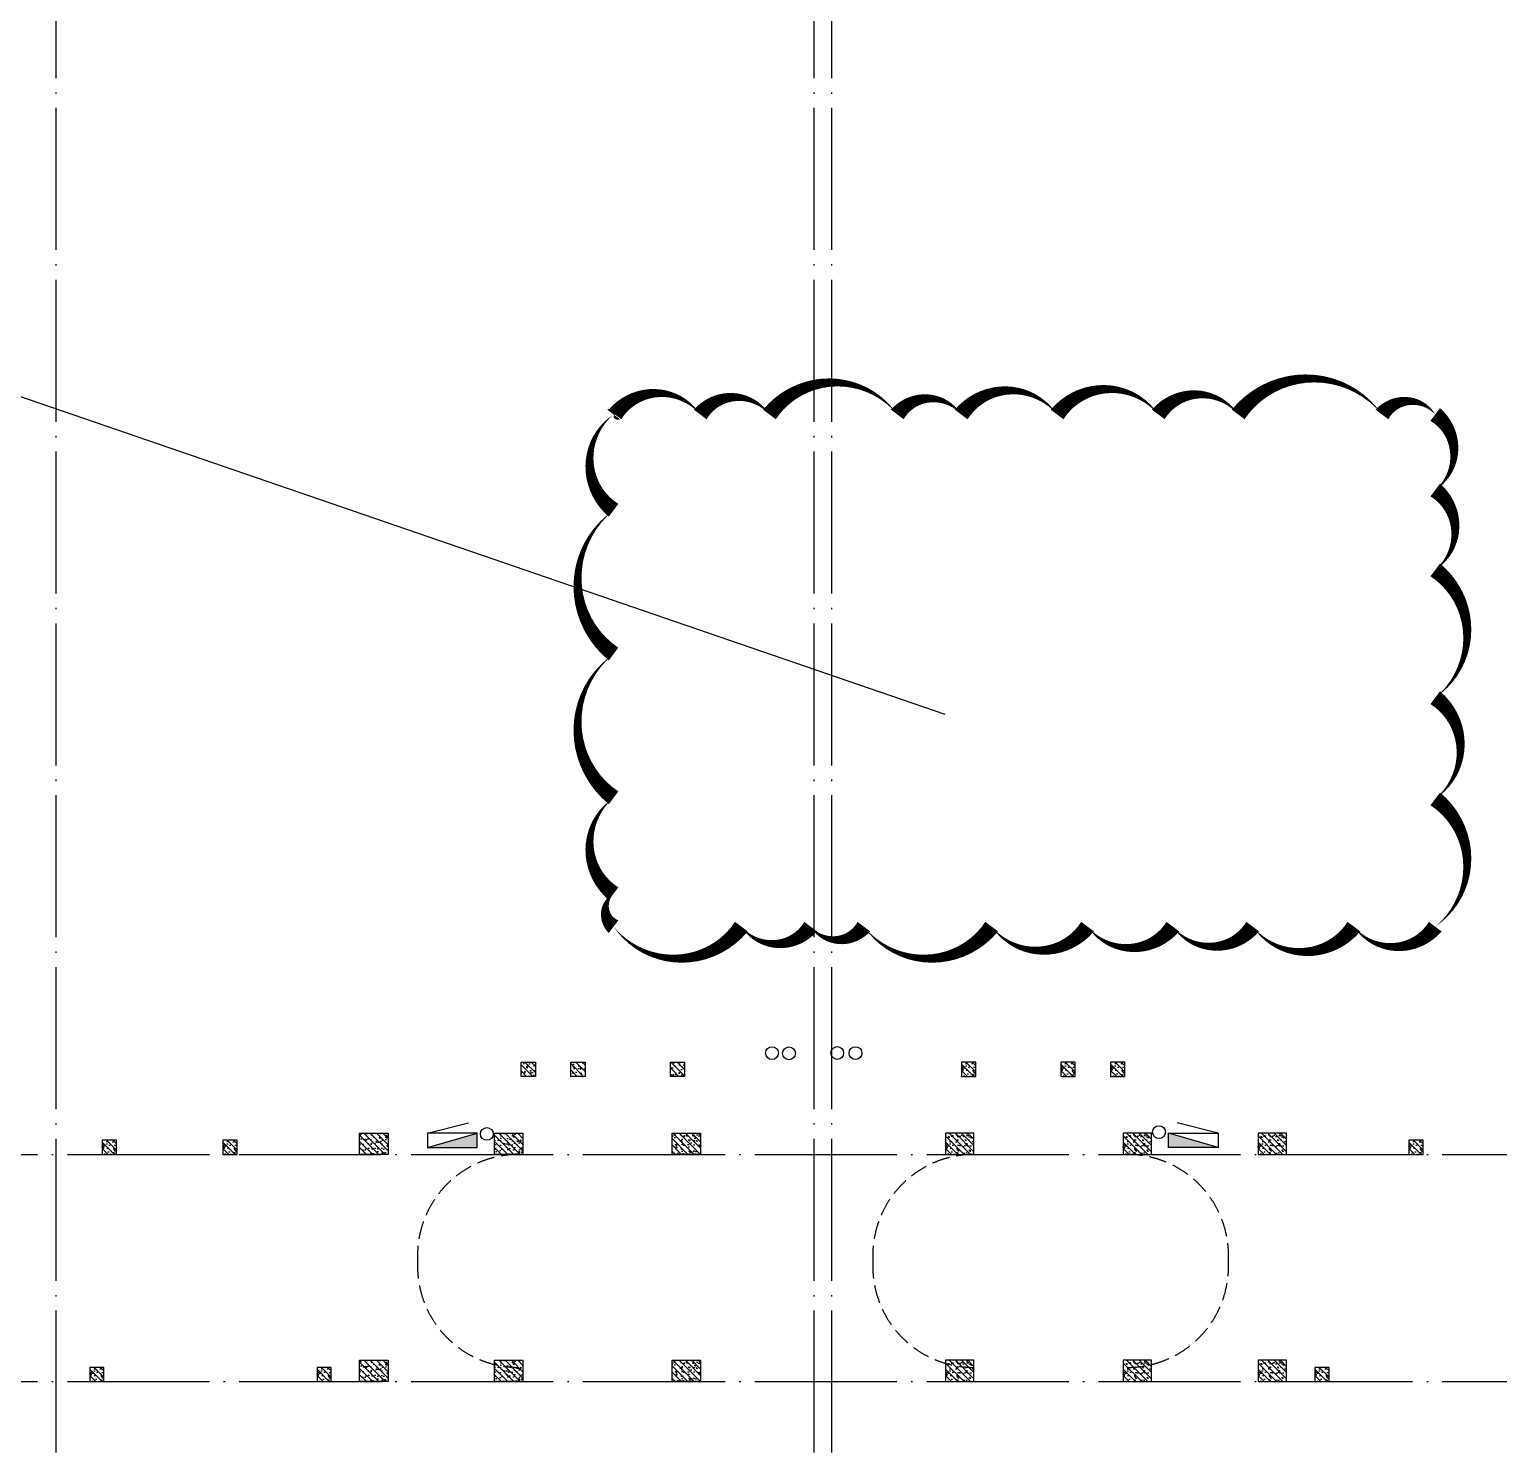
# Model space of a CAD drawing. Extents: x 6843040 to 15500510, y -6507076 to -4940511.
# Drawn here: x 8674268 to 8694955, y -5554702 to -5534655 of the extents above; entities that cross this region are included whole.
import ezdxf

# ---------------------------------------------------------------- set-up
doc = ezdxf.new("R2010")
doc.units = 0
doc.header["$LTSCALE"] = 1000
doc.header["$MEASUREMENT"] = 0
doc.linetypes.add('DASH', pattern=[0.35, 0.25, -0.1])
doc.linetypes.add('DOTE', pattern=[2.42, 2, -0.2, 0.02, -0.2])
for name, color, linetype in [('COLUMN', 10, 'Continuous'), ('DOTE', 8, 'DOTE'), ('EQUIP_消火栓', 7, 'Continuous'), ('FLOOR', 9, 'Continuous'), ('plan-1', 40, 'Continuous'), ('PUB_HATCH', 8, 'Continuous'), ('VPIPE-消防', 1, 'Continuous'), ('VPIPE-雨水', 4, 'Continuous'), ('建筑细线', 5, 'Continuous')]:
    doc.layers.add(name, color=color, linetype=linetype)
doc.layers.add('DIM_MODI', color=6, linetype='Continuous', plot=False)
pattern_1 = [(134.999998, (-234841.35, -267481.52), (-44.194175, -44.194172), []), (140, (-234841.35, -267481.52), (15.68804, 179.315045), [18.75, -206.25]), (85, (-234841.35, -267481.52), (-188.048035, -34.68783), [15, -165]), (190.4514, (-234840.04, -267466.58), (-172.35988, 144.62735), [15.93505, -175.28553]), (136.1842, (-234891.35, -267481.52), (41.37976, 266.81026), [28.125, -309.375]), (186.6356, (-234887.9, -267459.28), (-243.52946, 233.66568), [23.90257, -262.92825]), (81.1842, (-234891.35, -267481.52), (-243.52964, 233.6655), [22.5, -247.5]), (111, (-234878.85, -267456.52), (100.65473, 149.22676), [18.75, -206.25]), (56, (-234878.85, -267456.52), (-181.28751, 60.82884), [15, -165]), (161.4514, (-234870.46, -267444.08), (-80.63262, 210.05566), [15.93505, -175.28553]), (127.499998, (-234841.35, -267481.52), (-83.223463, 3.039967), [0, -163, 0, -167.5, 0, -165.625]), (97.499998, (-234841.35, -267481.52), (-98.602926, 65.767388), [0, -95.5, 0, -159.25, 0, -63.125]), (57.499998, (-234841.35, -267537.27), (5.638722, 133.455609), [0, -62.5, 0, -195, 0, -258.75]), (47.499998, (-234841.35, -267562.27), (-25.02624, 145.796543), [0, -81.25, 0, -129.5, 0, -183.75])]
pattern_2 = [(134.999998, (-234841.35, -264281.52), (-44.194175, -44.194172), []), (140, (-234841.35, -264281.52), (15.68804, 179.315045), [18.75, -206.25]), (85, (-234841.35, -264281.52), (-188.048035, -34.68783), [15, -165]), (190.4514, (-234840.04, -264266.58), (-172.35988, 144.62735), [15.93505, -175.28553]), (136.1842, (-234891.35, -264281.52), (41.37976, 266.81026), [28.125, -309.375]), (186.6356, (-234887.9, -264259.28), (-243.52946, 233.66568), [23.90257, -262.92825]), (81.1842, (-234891.35, -264281.52), (-243.52964, 233.6655), [22.5, -247.5]), (111, (-234878.85, -264256.52), (100.65473, 149.22676), [18.75, -206.25]), (56, (-234878.85, -264256.52), (-181.28751, 60.82884), [15, -165]), (161.4514, (-234870.46, -264244.08), (-80.63262, 210.05566), [15.93505, -175.28553]), (127.499998, (-234841.35, -264281.52), (-83.223463, 3.039967), [0, -163, 0, -167.5, 0, -165.625]), (97.499998, (-234841.35, -264281.52), (-98.602926, 65.767388), [0, -95.5, 0, -159.25, 0, -63.125]), (57.499998, (-234841.35, -264337.27), (5.638722, 133.455609), [0, -62.5, 0, -195, 0, -258.75]), (47.499998, (-234841.35, -264362.27), (-25.02624, 145.796543), [0, -81.25, 0, -129.5, 0, -183.75])]
pattern_3 = [(134.999998, (-236741.35, -267481.52), (-44.194175, -44.194172), []), (140, (-236741.35, -267481.52), (15.68804, 179.315045), [18.75, -206.25]), (85, (-236741.35, -267481.52), (-188.048035, -34.68783), [15, -165]), (190.4514, (-236740.04, -267466.58), (-172.35988, 144.62735), [15.93505, -175.28553]), (136.1842, (-236791.35, -267481.52), (41.37976, 266.81026), [28.125, -309.375]), (186.6356, (-236787.9, -267459.28), (-243.52946, 233.66568), [23.90257, -262.92825]), (81.1842, (-236791.35, -267481.52), (-243.52964, 233.6655), [22.5, -247.5]), (111, (-236778.85, -267456.52), (100.65473, 149.22676), [18.75, -206.25]), (56, (-236778.85, -267456.52), (-181.28751, 60.82884), [15, -165]), (161.4514, (-236770.46, -267444.08), (-80.63262, 210.05566), [15.93505, -175.28553]), (127.499998, (-236741.35, -267481.52), (-83.223463, 3.039967), [0, -163, 0, -167.5, 0, -165.625]), (97.499998, (-236741.35, -267481.52), (-98.602926, 65.767388), [0, -95.5, 0, -159.25, 0, -63.125]), (57.499998, (-236741.35, -267537.27), (5.638722, 133.455609), [0, -62.5, 0, -195, 0, -258.75]), (47.499998, (-236741.35, -267562.27), (-25.02624, 145.796543), [0, -81.25, 0, -129.5, 0, -183.75])]
pattern_4 = [(134.999998, (-236741.35, -264281.52), (-44.194175, -44.194172), []), (140, (-236741.35, -264281.52), (15.68804, 179.315045), [18.75, -206.25]), (85, (-236741.35, -264281.52), (-188.048035, -34.68783), [15, -165]), (190.4514, (-236740.04, -264266.58), (-172.35988, 144.62735), [15.93505, -175.28553]), (136.1842, (-236791.35, -264281.52), (41.37976, 266.81026), [28.125, -309.375]), (186.6356, (-236787.9, -264259.28), (-243.52946, 233.66568), [23.90257, -262.92825]), (81.1842, (-236791.35, -264281.52), (-243.52964, 233.6655), [22.5, -247.5]), (111, (-236778.85, -264256.52), (100.65473, 149.22676), [18.75, -206.25]), (56, (-236778.85, -264256.52), (-181.28751, 60.82884), [15, -165]), (161.4514, (-236770.46, -264244.08), (-80.63262, 210.05566), [15.93505, -175.28553]), (127.499998, (-236741.35, -264281.52), (-83.223463, 3.039967), [0, -163, 0, -167.5, 0, -165.625]), (97.499998, (-236741.35, -264281.52), (-98.602926, 65.767388), [0, -95.5, 0, -159.25, 0, -63.125]), (57.499998, (-236741.35, -264337.27), (5.638722, 133.455609), [0, -62.5, 0, -195, 0, -258.75]), (47.499998, (-236741.35, -264362.27), (-25.02624, 145.796543), [0, -81.25, 0, -129.5, 0, -183.75])]
pattern_5 = [(134.999998, (-239241.35, -267481.52), (-44.194175, -44.194172), []), (140, (-239241.35, -267481.52), (15.68804, 179.315045), [18.75, -206.25]), (85, (-239241.35, -267481.52), (-188.048035, -34.68783), [15, -165]), (190.4514, (-239240.04, -267466.58), (-172.35988, 144.62735), [15.93505, -175.28553]), (136.1842, (-239291.35, -267481.52), (41.37976, 266.81026), [28.125, -309.375]), (186.6356, (-239287.9, -267459.28), (-243.52946, 233.66568), [23.90257, -262.92825]), (81.1842, (-239291.35, -267481.52), (-243.52964, 233.6655), [22.5, -247.5]), (111, (-239278.85, -267456.52), (100.65473, 149.22676), [18.75, -206.25]), (56, (-239278.85, -267456.52), (-181.28751, 60.82884), [15, -165]), (161.4514, (-239270.46, -267444.08), (-80.63262, 210.05566), [15.93505, -175.28553]), (127.499998, (-239241.35, -267481.52), (-83.223463, 3.039967), [0, -163, 0, -167.5, 0, -165.625]), (97.499998, (-239241.35, -267481.52), (-98.602926, 65.767388), [0, -95.5, 0, -159.25, 0, -63.125]), (57.499998, (-239241.35, -267537.27), (5.638722, 133.455609), [0, -62.5, 0, -195, 0, -258.75]), (47.499998, (-239241.35, -267562.27), (-25.02624, 145.796543), [0, -81.25, 0, -129.5, 0, -183.75])]
pattern_6 = [(134.999998, (-239241.35, -264281.52), (-44.194175, -44.194172), []), (140, (-239241.35, -264281.52), (15.68804, 179.315045), [18.75, -206.25]), (85, (-239241.35, -264281.52), (-188.048035, -34.68783), [15, -165]), (190.4514, (-239240.04, -264266.58), (-172.35988, 144.62735), [15.93505, -175.28553]), (136.1842, (-239291.35, -264281.52), (41.37976, 266.81026), [28.125, -309.375]), (186.6356, (-239287.9, -264259.28), (-243.52946, 233.66568), [23.90257, -262.92825]), (81.1842, (-239291.35, -264281.52), (-243.52964, 233.6655), [22.5, -247.5]), (111, (-239278.85, -264256.52), (100.65473, 149.22676), [18.75, -206.25]), (56, (-239278.85, -264256.52), (-181.28751, 60.82884), [15, -165]), (161.4514, (-239270.46, -264244.08), (-80.63262, 210.05566), [15.93505, -175.28553]), (127.499998, (-239241.35, -264281.52), (-83.223463, 3.039967), [0, -163, 0, -167.5, 0, -165.625]), (97.499998, (-239241.35, -264281.52), (-98.602926, 65.767388), [0, -95.5, 0, -159.25, 0, -63.125]), (57.499998, (-239241.35, -264337.27), (5.638722, 133.455609), [0, -62.5, 0, -195, 0, -258.75]), (47.499998, (-239241.35, -264362.27), (-25.02624, 145.796543), [0, -81.25, 0, -129.5, 0, -183.75])]

# ---------------------------------------------------------------- blocks, each defined once
blk = doc.blocks.new('5层构造柱0911')
at = {"layer": 'PUB_HATCH'}
h = blk.add_hatch(dxfattribs=at)
h.set_pattern_fill('钢筋混凝土', color=256, scale=25, angle=90, style=0)
h.set_pattern_definition([(134.999998, (-236916.35, -263181.99), (-44.194175, -44.194172), []), (140, (-236916.35, -263181.99), (15.68804, 179.315045), [18.75, -206.25]), (85, (-236916.35, -263181.99), (-188.048035, -34.68783), [15, -165]), (190.4514, (-236915.04, -263167.05), (-172.35988, 144.62735), [15.93505, -175.28553]), (136.1842, (-236966.35, -263182), (41.37976, 266.81026), [28.125, -309.375]), (186.6356, (-236962.9, -263159.76), (-243.52946, 233.66568), [23.90257, -262.92825]), (81.1842, (-236966.35, -263182), (-243.52964, 233.6655), [22.5, -247.5]), (111, (-236953.85, -263156.99), (100.65473, 149.22676), [18.75, -206.25]), (56, (-236953.85, -263156.99), (-181.28751, 60.82884), [15, -165]), (161.4514, (-236945.46, -263144.55), (-80.63262, 210.05566), [15.93505, -175.28553]), (127.499998, (-236916.35, -263181.99), (-83.223463, 3.039967), [0, -163, 0, -167.5, 0, -165.625]), (97.499998, (-236916.35, -263181.99), (-98.602926, 65.767388), [0, -95.5, 0, -159.25, 0, -63.125]), (57.499998, (-236916.35, -263237.74), (5.638722, 133.455609), [0, -62.5, 0, -195, 0, -258.75]), (47.499998, (-236916.35, -263262.74), (-25.02624, 145.796543), [0, -81.25, 0, -129.5, 0, -183.75])])
edge = h.paths.add_edge_path()
edge.add_line((61000, 4300), (61200, 4300))
edge.add_line((61000, 4300), (61000, 4500))
edge.add_line((61000, 4500), (61200, 4500))
edge.add_line((61200, 4500), (61200, 4300))
h = blk.add_hatch(dxfattribs=at)
h.set_pattern_fill('钢筋混凝土', color=256, scale=25, angle=90, style=0)
h.set_pattern_definition([(134.999998, (-237616.35, -263181.99), (-44.194175, -44.194172), []), (140, (-237616.35, -263181.99), (15.68804, 179.315045), [18.75, -206.25]), (85, (-237616.35, -263181.99), (-188.048035, -34.68783), [15, -165]), (190.4514, (-237615.04, -263167.05), (-172.35988, 144.62735), [15.93505, -175.28553]), (136.1842, (-237666.35, -263182), (41.37976, 266.81026), [28.125, -309.375]), (186.6356, (-237662.9, -263159.76), (-243.52946, 233.66568), [23.90257, -262.92825]), (81.1842, (-237666.35, -263182), (-243.52964, 233.6655), [22.5, -247.5]), (111, (-237653.85, -263156.99), (100.65473, 149.22676), [18.75, -206.25]), (56, (-237653.85, -263156.99), (-181.28751, 60.82884), [15, -165]), (161.4514, (-237645.46, -263144.55), (-80.63262, 210.05566), [15.93505, -175.28553]), (127.499998, (-237616.35, -263181.99), (-83.223463, 3.039967), [0, -163, 0, -167.5, 0, -165.625]), (97.499998, (-237616.35, -263181.99), (-98.602926, 65.767388), [0, -95.5, 0, -159.25, 0, -63.125]), (57.499998, (-237616.35, -263237.74), (5.638722, 133.455609), [0, -62.5, 0, -195, 0, -258.75]), (47.499998, (-237616.35, -263262.74), (-25.02624, 145.796543), [0, -81.25, 0, -129.5, 0, -183.75])])
edge = h.paths.add_edge_path()
edge.add_line((61700, 4300), (61900, 4300))
edge.add_line((61700, 4300), (61700, 4500))
edge.add_line((61700, 4500), (61900, 4500))
edge.add_line((61900, 4500), (61900, 4300))
h = blk.add_hatch(dxfattribs=at)
h.set_pattern_fill('钢筋混凝土', color=256, scale=25, angle=90, style=0)
h.set_pattern_definition([(134.999998, (-239016.35, -263181.99), (-44.194175, -44.194172), []), (140, (-239016.35, -263181.99), (15.68804, 179.315045), [18.75, -206.25]), (85, (-239016.35, -263181.99), (-188.048035, -34.68783), [15, -165]), (190.4514, (-239015.04, -263167.05), (-172.35988, 144.62735), [15.93505, -175.28553]), (136.1842, (-239066.35, -263182), (41.37976, 266.81026), [28.125, -309.375]), (186.6356, (-239062.9, -263159.76), (-243.52946, 233.66568), [23.90257, -262.92825]), (81.1842, (-239066.35, -263182), (-243.52964, 233.6655), [22.5, -247.5]), (111, (-239053.85, -263156.99), (100.65473, 149.22676), [18.75, -206.25]), (56, (-239053.85, -263156.99), (-181.28751, 60.82884), [15, -165]), (161.4514, (-239045.46, -263144.55), (-80.63262, 210.05566), [15.93505, -175.28553]), (127.499998, (-239016.35, -263181.99), (-83.223463, 3.039967), [0, -163, 0, -167.5, 0, -165.625]), (97.499998, (-239016.35, -263181.99), (-98.602926, 65.767388), [0, -95.5, 0, -159.25, 0, -63.125]), (57.499998, (-239016.35, -263237.74), (5.638722, 133.455609), [0, -62.5, 0, -195, 0, -258.75]), (47.499998, (-239016.35, -263262.74), (-25.02624, 145.796543), [0, -81.25, 0, -129.5, 0, -183.75])])
edge = h.paths.add_edge_path()
edge.add_line((63100, 4300), (63300, 4300))
edge.add_line((63100, 4300), (63100, 4500))
edge.add_line((63100, 4500), (63300, 4500))
edge.add_line((63300, 4500), (63300, 4300))
h = blk.add_hatch(dxfattribs=at)
h.set_pattern_fill('钢筋混凝土', color=256, scale=25, angle=90, style=0)
h.set_pattern_definition([(134.999998, (-239016.35, -263181.99), (-44.194175, -44.194172), []), (140, (-239016.35, -263181.99), (15.68804, 179.315045), [18.75, -206.25]), (85, (-239016.35, -263181.99), (-188.048035, -34.68783), [15, -165]), (190.4514, (-239015.04, -263167.05), (-172.35988, 144.62735), [15.93505, -175.28553]), (136.1842, (-239066.35, -263182), (41.37976, 266.81026), [28.125, -309.375]), (186.6356, (-239062.9, -263159.75), (-243.52946, 233.66568), [23.90257, -262.92825]), (81.1842, (-239066.35, -263182), (-243.52964, 233.6655), [22.5, -247.5]), (111, (-239053.85, -263156.99), (100.65473, 149.22676), [18.75, -206.25]), (56, (-239053.85, -263156.99), (-181.28751, 60.82884), [15, -165]), (161.4514, (-239045.46, -263144.55), (-80.63262, 210.05566), [15.93505, -175.28553]), (127.499998, (-239016.35, -263181.99), (-83.223463, 3.039967), [0, -163, 0, -167.5, 0, -165.625]), (97.499998, (-239016.35, -263181.99), (-98.602926, 65.767388), [0, -95.5, 0, -159.25, 0, -63.125]), (57.499998, (-239016.35, -263237.74), (5.638722, 133.455609), [0, -62.5, 0, -195, 0, -258.75]), (47.499998, (-239016.35, -263262.74), (-25.02624, 145.796543), [0, -81.25, 0, -129.5, 0, -183.75])])
edge = h.paths.add_edge_path()
edge.add_line((67400, 4300), (67200, 4300))
edge.add_line((67400, 4300), (67400, 4500))
edge.add_line((67400, 4500), (67200, 4500))
edge.add_line((67200, 4500), (67200, 4300))
h = blk.add_hatch(dxfattribs=at)
h.set_pattern_fill('钢筋混凝土', color=256, scale=25, angle=90, style=0)
h.set_pattern_definition([(134.999998, (-237616.35, -263181.99), (-44.194175, -44.194172), []), (140, (-237616.35, -263181.99), (15.68804, 179.315045), [18.75, -206.25]), (85, (-237616.35, -263181.99), (-188.048035, -34.68783), [15, -165]), (190.4514, (-237615.04, -263167.05), (-172.35988, 144.62735), [15.93505, -175.28553]), (136.1842, (-237666.35, -263182), (41.37976, 266.81026), [28.125, -309.375]), (186.6356, (-237662.9, -263159.75), (-243.52946, 233.66568), [23.90257, -262.92825]), (81.1842, (-237666.35, -263182), (-243.52964, 233.6655), [22.5, -247.5]), (111, (-237653.85, -263156.99), (100.65473, 149.22676), [18.75, -206.25]), (56, (-237653.85, -263156.99), (-181.28751, 60.82884), [15, -165]), (161.4514, (-237645.46, -263144.55), (-80.63262, 210.05566), [15.93505, -175.28553]), (127.499998, (-237616.35, -263181.99), (-83.223463, 3.039967), [0, -163, 0, -167.5, 0, -165.625]), (97.499998, (-237616.35, -263181.99), (-98.602926, 65.767388), [0, -95.5, 0, -159.25, 0, -63.125]), (57.499998, (-237616.35, -263237.74), (5.638722, 133.455609), [0, -62.5, 0, -195, 0, -258.75]), (47.499998, (-237616.35, -263262.74), (-25.02624, 145.796543), [0, -81.25, 0, -129.5, 0, -183.75])])
edge = h.paths.add_edge_path()
edge.add_line((68800, 4300), (68600, 4300))
edge.add_line((68800, 4300), (68800, 4500))
edge.add_line((68800, 4500), (68600, 4500))
edge.add_line((68600, 4500), (68600, 4300))
h = blk.add_hatch(dxfattribs=at)
h.set_pattern_fill('钢筋混凝土', color=256, scale=25, angle=90, style=0)
h.set_pattern_definition([(134.999998, (-236916.35, -263181.99), (-44.194175, -44.194172), []), (140, (-236916.35, -263181.99), (15.68804, 179.315045), [18.75, -206.25]), (85, (-236916.35, -263181.99), (-188.048035, -34.68783), [15, -165]), (190.4514, (-236915.04, -263167.05), (-172.35988, 144.62735), [15.93505, -175.28553]), (136.1842, (-236966.35, -263182), (41.37976, 266.81026), [28.125, -309.375]), (186.6356, (-236962.9, -263159.75), (-243.52946, 233.66568), [23.90257, -262.92825]), (81.1842, (-236966.35, -263182), (-243.52964, 233.6655), [22.5, -247.5]), (111, (-236953.85, -263156.99), (100.65473, 149.22676), [18.75, -206.25]), (56, (-236953.85, -263156.99), (-181.28751, 60.82884), [15, -165]), (161.4514, (-236945.46, -263144.55), (-80.63262, 210.05566), [15.93505, -175.28553]), (127.499998, (-236916.35, -263181.99), (-83.223463, 3.039967), [0, -163, 0, -167.5, 0, -165.625]), (97.499998, (-236916.35, -263181.99), (-98.602926, 65.767388), [0, -95.5, 0, -159.25, 0, -63.125]), (57.499998, (-236916.35, -263237.74), (5.638722, 133.455609), [0, -62.5, 0, -195, 0, -258.75]), (47.499998, (-236916.35, -263262.74), (-25.02624, 145.796543), [0, -81.25, 0, -129.5, 0, -183.75])])
edge = h.paths.add_edge_path()
edge.add_line((69500, 4300), (69300, 4300))
edge.add_line((69500, 4300), (69500, 4500))
edge.add_line((69500, 4500), (69300, 4500))
edge.add_line((69300, 4500), (69300, 4300))
h = blk.add_hatch(dxfattribs=at)
h.set_pattern_fill('钢筋混凝土', color=256, scale=25, angle=90, style=0)
h.set_pattern_definition([(134.999998, (-251116.34, -264281.52), (-44.194175, -44.194172), []), (140, (-251116.34, -264281.52), (15.68804, 179.315045), [18.75, -206.25]), (85, (-251116.34, -264281.52), (-188.048035, -34.68783), [15, -165]), (190.4514, (-251115.03, -264266.58), (-172.35988, 144.62735), [15.93505, -175.28553]), (136.1842, (-251166.34, -264281.52), (41.37976, 266.81026), [28.125, -309.375]), (186.6356, (-251162.9, -264259.28), (-243.52946, 233.66568), [23.90257, -262.92825]), (81.1842, (-251166.34, -264281.52), (-243.52964, 233.6655), [22.5, -247.5]), (111, (-251153.84, -264256.52), (100.65473, 149.22676), [18.75, -206.25]), (56, (-251153.84, -264256.52), (-181.28751, 60.82884), [15, -165]), (161.4514, (-251145.45, -264244.08), (-80.63262, 210.05566), [15.93505, -175.28553]), (127.499998, (-251116.34, -264281.52), (-83.223463, 3.039967), [0, -163, 0, -167.5, 0, -165.625]), (97.499998, (-251116.34, -264281.52), (-98.602926, 65.767388), [0, -95.5, 0, -159.25, 0, -63.125]), (57.499998, (-251116.34, -264337.27), (5.638722, 133.455609), [0, -62.5, 0, -195, 0, -258.75]), (47.499998, (-251116.34, -264362.27), (-25.02624, 145.796543), [0, -81.25, 0, -129.5, 0, -183.75])])
edge = h.paths.add_edge_path()
edge.add_line((55300, 3200), (55100, 3200))
edge.add_line((55300, 3200), (55300, 3400))
edge.add_line((55300, 3400), (55100, 3400))
edge.add_line((55100, 3400), (55100, 3200))
h = blk.add_hatch(dxfattribs=at)
h.set_pattern_fill('钢筋混凝土', color=256, scale=25, angle=90, style=0)
h.set_pattern_definition([(134.999998, (-249416.346, -264281.52), (-44.194175, -44.194172), []), (140, (-249416.35, -264281.52), (15.68804, 179.315045), [18.75, -206.25]), (85, (-249416.35, -264281.52), (-188.048035, -34.68783), [15, -165]), (190.4514, (-249415.04, -264266.58), (-172.35988, 144.62735), [15.93505, -175.28553]), (136.1842, (-249466.35, -264281.52), (41.37976, 266.81026), [28.125, -309.375]), (186.6356, (-249462.9, -264259.28), (-243.52946, 233.66568), [23.90257, -262.92825]), (81.1842, (-249466.35, -264281.52), (-243.52964, 233.6655), [22.5, -247.5]), (111, (-249453.85, -264256.52), (100.65473, 149.22676), [18.75, -206.25]), (56, (-249453.85, -264256.52), (-181.28751, 60.82884), [15, -165]), (161.4514, (-249445.46, -264244.08), (-80.63262, 210.05566), [15.93505, -175.28553]), (127.499998, (-249416.346, -264281.52), (-83.223463, 3.039967), [0, -163, 0, -167.5, 0, -165.625]), (97.499998, (-249416.35, -264281.52), (-98.602926, 65.767388), [0, -95.5, 0, -159.25, 0, -63.125]), (57.499998, (-249416.346, -264337.27), (5.638722, 133.455609), [0, -62.5, 0, -195, 0, -258.75]), (47.499998, (-249416.35, -264362.27), (-25.02624, 145.796543), [0, -81.25, 0, -129.5, 0, -183.75])])
edge = h.paths.add_edge_path()
edge.add_line((57000, 3200), (56800, 3200))
edge.add_line((57000, 3200), (57000, 3400))
edge.add_line((57000, 3400), (56800, 3400))
edge.add_line((56800, 3400), (56800, 3200))
h = blk.add_hatch(dxfattribs=at)
h.set_pattern_fill('钢筋混凝土', color=256, scale=25, angle=90, style=0)
h.set_pattern_definition(pattern_2)
edge = h.paths.add_edge_path()
edge.add_line((58725, 3200), (59125, 3200))
edge.add_line((58725, 3200), (58725, 3500))
edge.add_line((58725, 3500), (59125, 3500))
edge.add_line((59125, 3500), (59125, 3200))
h = blk.add_hatch(dxfattribs=at)
h.set_pattern_fill('钢筋混凝土', color=256, scale=25, angle=90, style=0)
h.set_pattern_definition(pattern_4)
edge = h.paths.add_edge_path()
edge.add_line((60625, 3200), (61025, 3200))
edge.add_line((60625, 3200), (60625, 3500))
edge.add_line((60625, 3500), (61025, 3500))
edge.add_line((61025, 3500), (61025, 3200))
h = blk.add_hatch(dxfattribs=at)
h.set_pattern_fill('钢筋混凝土', color=256, scale=25, angle=90, style=0)
h.set_pattern_definition(pattern_6)
edge = h.paths.add_edge_path()
edge.add_line((63125, 3200), (63525, 3200))
edge.add_line((63125, 3200), (63125, 3500))
edge.add_line((63125, 3500), (63525, 3500))
edge.add_line((63525, 3500), (63525, 3200))
h = blk.add_hatch(dxfattribs=at)
h.set_pattern_fill('钢筋混凝土', color=256, scale=25, angle=90, style=0)
h.set_pattern_definition(pattern_6)
edge = h.paths.add_edge_path()
edge.add_line((67375, 3200), (66975, 3200))
edge.add_line((67375, 3200), (67375, 3500))
edge.add_line((67375, 3500), (66975, 3500))
edge.add_line((66975, 3500), (66975, 3200))
h = blk.add_hatch(dxfattribs=at)
h.set_pattern_fill('钢筋混凝土', color=256, scale=25, angle=90, style=0)
h.set_pattern_definition(pattern_4)
edge = h.paths.add_edge_path()
edge.add_line((69875, 3200), (69475, 3200))
edge.add_line((69875, 3200), (69875, 3500))
edge.add_line((69875, 3500), (69475, 3500))
edge.add_line((69475, 3500), (69475, 3200))
h = blk.add_hatch(dxfattribs=at)
h.set_pattern_fill('钢筋混凝土', color=256, scale=25, angle=90, style=0)
h.set_pattern_definition(pattern_2)
edge = h.paths.add_edge_path()
edge.add_line((71775, 3200), (71375, 3200))
edge.add_line((71775, 3200), (71775, 3500))
edge.add_line((71775, 3500), (71375, 3500))
edge.add_line((71375, 3500), (71375, 3200))
h = blk.add_hatch(dxfattribs=at)
h.set_pattern_fill('钢筋混凝土', color=256, scale=25, angle=90, style=0)
h.set_pattern_definition([(134.999998, (-232716.35, -264281.52), (-44.194175, -44.194172), []), (140, (-232716.35, -264281.52), (15.68804, 179.315045), [18.75, -206.25]), (85, (-232716.35, -264281.52), (-188.048035, -34.68783), [15, -165]), (190.4514, (-232715.04, -264266.58), (-172.35988, 144.62735), [15.93505, -175.28553]), (136.1842, (-232766.35, -264281.52), (41.37976, 266.81026), [28.125, -309.375]), (186.6356, (-232762.9, -264259.28), (-243.52946, 233.66568), [23.90257, -262.92825]), (81.1842, (-232766.35, -264281.52), (-243.52964, 233.6655), [22.5, -247.5]), (111, (-232753.85, -264256.52), (100.65473, 149.22676), [18.75, -206.25]), (56, (-232753.85, -264256.52), (-181.28751, 60.82884), [15, -165]), (161.4514, (-232745.46, -264244.08), (-80.63262, 210.05566), [15.93505, -175.28553]), (127.499998, (-232716.35, -264281.52), (-83.223463, 3.039967), [0, -163, 0, -167.5, 0, -165.625]), (97.499998, (-232716.35, -264281.52), (-98.602926, 65.767388), [0, -95.5, 0, -159.25, 0, -63.125]), (57.499998, (-232716.35, -264337.27), (5.638722, 133.455609), [0, -62.5, 0, -195, 0, -258.75]), (47.499998, (-232716.35, -264362.27), (-25.02624, 145.796543), [0, -81.25, 0, -129.5, 0, -183.75])])
edge = h.paths.add_edge_path()
edge.add_line((73700, 3200), (73500, 3200))
edge.add_line((73700, 3200), (73700, 3400))
edge.add_line((73700, 3400), (73500, 3400))
edge.add_line((73500, 3400), (73500, 3200))
h = blk.add_hatch(dxfattribs=at)
h.set_pattern_fill('钢筋混凝土', color=256, scale=25, angle=90, style=0)
h.set_pattern_definition(pattern_1)
edge = h.paths.add_edge_path()
edge.add_line((58725, 0), (59125, 0))
edge.add_line((58725, 0), (58725, 300))
edge.add_line((58725, 300), (59125, 300))
edge.add_line((59125, 300), (59125, 0))
h = blk.add_hatch(dxfattribs=at)
h.set_pattern_fill('钢筋混凝土', color=256, scale=25, angle=90, style=0)
h.set_pattern_definition(pattern_3)
edge = h.paths.add_edge_path()
edge.add_line((60625, 0), (61025, 0))
edge.add_line((60625, 0), (60625, 300))
edge.add_line((60625, 300), (61025, 300))
edge.add_line((61025, 300), (61025, 0))
h = blk.add_hatch(dxfattribs=at)
h.set_pattern_fill('钢筋混凝土', color=256, scale=25, angle=90, style=0)
h.set_pattern_definition(pattern_5)
edge = h.paths.add_edge_path()
edge.add_line((63125, 0), (63525, 0))
edge.add_line((63125, 0), (63125, 300))
edge.add_line((63125, 300), (63525, 300))
edge.add_line((63525, 300), (63525, 0))
h = blk.add_hatch(dxfattribs=at)
h.set_pattern_fill('钢筋混凝土', color=256, scale=25, angle=90, style=0)
h.set_pattern_definition(pattern_5)
edge = h.paths.add_edge_path()
edge.add_line((67375, 0), (66975, 0))
edge.add_line((67375, 0), (67375, 300))
edge.add_line((67375, 300), (66975, 300))
edge.add_line((66975, 300), (66975, 0))
h = blk.add_hatch(dxfattribs=at)
h.set_pattern_fill('钢筋混凝土', color=256, scale=25, angle=90, style=0)
h.set_pattern_definition(pattern_3)
edge = h.paths.add_edge_path()
edge.add_line((69875, 0), (69475, 0))
edge.add_line((69875, 0), (69875, 300))
edge.add_line((69875, 300), (69475, 300))
edge.add_line((69475, 300), (69475, 0))
h = blk.add_hatch(dxfattribs=at)
h.set_pattern_fill('钢筋混凝土', color=256, scale=25, angle=90, style=0)
h.set_pattern_definition(pattern_1)
edge = h.paths.add_edge_path()
edge.add_line((71775, 0), (71375, 0))
edge.add_line((71775, 0), (71775, 300))
edge.add_line((71775, 300), (71375, 300))
edge.add_line((71375, 300), (71375, 0))
h = blk.add_hatch(dxfattribs=at)
h.set_pattern_fill('钢筋混凝土', color=256, scale=25, angle=90, style=0)
h.set_pattern_definition([(134.999998, (-251291.35, -267481.52), (-44.194175, -44.194172), []), (140, (-251291.35, -267481.52), (15.68804, 179.315045), [18.75, -206.25]), (85, (-251291.35, -267481.52), (-188.048035, -34.68783), [15, -165]), (190.4514, (-251290.04, -267466.58), (-172.35988, 144.62735), [15.93505, -175.28553]), (136.1842, (-251341.35, -267481.52), (41.37976, 266.81026), [28.125, -309.375]), (186.6356, (-251337.9, -267459.28), (-243.52946, 233.66568), [23.90257, -262.92825]), (81.1842, (-251341.35, -267481.52), (-243.52964, 233.6655), [22.5, -247.5]), (111, (-251328.85, -267456.52), (100.65473, 149.22676), [18.75, -206.25]), (56, (-251328.85, -267456.52), (-181.28751, 60.82884), [15, -165]), (161.4514, (-251320.46, -267444.08), (-80.63262, 210.05566), [15.93505, -175.28553]), (127.499998, (-251291.35, -267481.52), (-83.223463, 3.039967), [0, -163, 0, -167.5, 0, -165.625]), (97.499998, (-251291.35, -267481.52), (-98.602926, 65.767388), [0, -95.5, 0, -159.25, 0, -63.125]), (57.499998, (-251291.35, -267537.27), (5.638722, 133.455609), [0, -62.5, 0, -195, 0, -258.75]), (47.499998, (-251291.35, -267562.27), (-25.02624, 145.796543), [0, -81.25, 0, -129.5, 0, -183.75])])
edge = h.paths.add_edge_path()
edge.add_line((55125, 0), (54925, 0))
edge.add_line((55125, 0), (55125, 200))
edge.add_line((55125, 200), (54925, 200))
edge.add_line((54925, 200), (54925, 0))
h = blk.add_hatch(dxfattribs=at)
h.set_pattern_fill('钢筋混凝土', color=256, scale=25, angle=90, style=0)
h.set_pattern_definition([(134.999998, (-248091.35, -267481.52), (-44.194175, -44.194172), []), (140, (-248091.35, -267481.52), (15.68804, 179.315045), [18.75, -206.25]), (85, (-248091.35, -267481.52), (-188.048035, -34.68783), [15, -165]), (190.4514, (-248090.04, -267466.58), (-172.35988, 144.62735), [15.93505, -175.28553]), (136.1842, (-248141.35, -267481.52), (41.37976, 266.81026), [28.125, -309.375]), (186.6356, (-248137.9, -267459.28), (-243.52946, 233.66568), [23.90257, -262.92825]), (81.1842, (-248141.35, -267481.52), (-243.52964, 233.6655), [22.5, -247.5]), (111, (-248128.85, -267456.52), (100.65473, 149.22676), [18.75, -206.25]), (56, (-248128.85, -267456.52), (-181.28751, 60.82884), [15, -165]), (161.4514, (-248120.46, -267444.08), (-80.63262, 210.05566), [15.93505, -175.28553]), (127.499998, (-248091.35, -267481.52), (-83.223463, 3.039967), [0, -163, 0, -167.5, 0, -165.625]), (97.499998, (-248091.35, -267481.52), (-98.602926, 65.767388), [0, -95.5, 0, -159.25, 0, -63.125]), (57.499998, (-248091.35, -267537.27), (5.638722, 133.455609), [0, -62.5, 0, -195, 0, -258.75]), (47.499998, (-248091.35, -267562.27), (-25.02624, 145.796543), [0, -81.25, 0, -129.5, 0, -183.75])])
edge = h.paths.add_edge_path()
edge.add_line((58325, 0), (58125, 0))
edge.add_line((58325, 0), (58325, 200))
edge.add_line((58325, 200), (58125, 200))
edge.add_line((58125, 200), (58125, 0))
h = blk.add_hatch(dxfattribs=at)
h.set_pattern_fill('钢筋混凝土', color=256, scale=25, angle=90, style=0)
h.set_pattern_definition([(134.999998, (-234041.35, -267481.52), (-44.194175, -44.194172), []), (140, (-234041.35, -267481.52), (15.68804, 179.315045), [18.75, -206.25]), (85, (-234041.35, -267481.52), (-188.048035, -34.68783), [15, -165]), (190.4514, (-234040.04, -267466.58), (-172.35988, 144.62735), [15.93505, -175.28553]), (136.1842, (-234091.35, -267481.52), (41.37976, 266.81026), [28.125, -309.375]), (186.6356, (-234087.9, -267459.28), (-243.52946, 233.66568), [23.90257, -262.92825]), (81.1842, (-234091.35, -267481.52), (-243.52964, 233.6655), [22.5, -247.5]), (111, (-234078.85, -267456.52), (100.65473, 149.22676), [18.75, -206.25]), (56, (-234078.85, -267456.52), (-181.28751, 60.82884), [15, -165]), (161.4514, (-234070.46, -267444.08), (-80.63262, 210.05566), [15.93505, -175.28553]), (127.499998, (-234041.35, -267481.52), (-83.223463, 3.039967), [0, -163, 0, -167.5, 0, -165.625]), (97.499998, (-234041.35, -267481.52), (-98.602926, 65.767388), [0, -95.5, 0, -159.25, 0, -63.125]), (57.499998, (-234041.35, -267537.27), (5.638722, 133.455609), [0, -62.5, 0, -195, 0, -258.75]), (47.499998, (-234041.35, -267562.27), (-25.02624, 145.796543), [0, -81.25, 0, -129.5, 0, -183.75])])
edge = h.paths.add_edge_path()
edge.add_line((72375, 0), (72175, 0))
edge.add_line((72375, 0), (72375, 200))
edge.add_line((72375, 200), (72175, 200))
edge.add_line((72175, 200), (72175, 0))
at = {"layer": 'COLUMN', "elevation": -150}
for points in [[(61200, 4300), (61000, 4300), (61000, 4500), (61200, 4500)], [(69300, 4300), (69500, 4300), (69500, 4500), (69300, 4500)]]:
    blk.add_lwpolyline(points, close=True, dxfattribs=at)
at = {"layer": 'COLUMN'}
for points in [[(61900, 4300), (61700, 4300), (61700, 4500), (61900, 4500)], [(63300, 4300), (63100, 4300), (63100, 4500), (63300, 4500)], [(67200, 4300), (67400, 4300), (67400, 4500), (67200, 4500)], [(68600, 4300), (68800, 4300), (68800, 4500), (68600, 4500)], [(55100, 3200), (55300, 3200), (55300, 3400), (55100, 3400)], [(56800, 3200), (57000, 3200), (57000, 3400), (56800, 3400)], [(59125, 3200), (58725, 3200), (58725, 3500), (59125, 3500)], [(61025, 3200), (60625, 3200), (60625, 3500), (61025, 3500)], [(63525, 3200), (63125, 3200), (63125, 3500), (63525, 3500)], [(66975, 3200), (67375, 3200), (67375, 3500), (66975, 3500)], [(69475, 3200), (69875, 3200), (69875, 3500), (69475, 3500)], [(71375, 3200), (71775, 3200), (71775, 3500), (71375, 3500)], [(73500, 3200), (73700, 3200), (73700, 3400), (73500, 3400)], [(59125, 0), (58725, 0), (58725, 300), (59125, 300)], [(61025, 0), (60625, 0), (60625, 300), (61025, 300)], [(63525, 0), (63125, 0), (63125, 300), (63525, 300)], [(66975, 0), (67375, 0), (67375, 300), (66975, 300)], [(69475, 0), (69875, 0), (69875, 300), (69475, 300)], [(71375, 0), (71775, 0), (71775, 300), (71375, 300)], [(54925, 0), (55125, 0), (55125, 200), (54925, 200)], [(58125, 0), (58325, 0), (58325, 200), (58125, 200)], [(72175, 0), (72375, 0), (72375, 200), (72175, 200)]]:
    blk.add_lwpolyline(points, close=True, dxfattribs=at)
blk = doc.blocks.new('$TWTSYS$00000508')
for p, q in [((-0.5, 0.5), (0.324, 1.224)), ((-0.5, 0.5), (-0.5, -0.5)), ((-0.5, -0.5), (0.5, 0.5)), ((0.5, 0.5), (-0.5, 0.5)), ((0.5, -0.5), (0.5, 0.5)), ((-0.5, -0.5), (0.5, -0.5))]:
    blk.add_line(p, q)
blk.add_solid([(0.5, -0.5), (0.5, 0.5), (-0.5, -0.5)])
blk = doc.blocks.new('五层排水消防0922')
at = {"layer": 'VPIPE-消防'}
for centre in [(8680709, -5550213), (8690174, -5550188)]:
    blk.add_circle(centre, 90, dxfattribs=at)
at = {"layer": 'VPIPE-雨水'}
for centre in [(8684725, -5549075), (8684963, -5549077), (8685643, -5549073), (8685900, -5549075)]:
    blk.add_circle(centre, 90, dxfattribs=at)
at = {"layer": 'EQUIP_消火栓', "yscale": 200, "zscale": 700}
for p, xscale in [((8680223, -5550302), 700), ((8690658, -5550302), -700)]:
    blk.add_blockref('$TWTSYS$00000508', p, dxfattribs=dict(at, xscale=xscale))

msp = doc.modelspace()

# ---------------------------------------------------------------- linework, layer by layer
at = {"layer": 'DIM_MODI'}
msp.add_lwpolyline([(8687163.4, -5544303.1), (7717926.7, -5211216.4), (8689989, -5527005.2)], dxfattribs=at)
msp.add_lwpolyline([(8682493.4, -5540078.9, 0, 225, 0.5), (8682493.4, -5541428.9, 0, 225, 0.5), (8682493.4, -5543453.9, 0, 225, 0.5), (8682493.4, -5545478.9, 0, 225, 0.5), (8682493.4, -5546828.9, 0, 225, 0.5), (8682493.4, -5547293.3, 0, 225, 0.5), (8684293.4, -5547293.3, 0, 225, 0.5), (8685268.4, -5547293.3, 0, 225, 0.5), (8686018.4, -5547293.3, 0, 225, 0.5), (8687818.4, -5547293.3, 0, 225, 0.5), (8689168.4, -5547293.3, 0, 225, 0.5), (8690368.4, -5547293.3, 0, 225, 0.5), (8691493.4, -5547293.3, 0, 225, 0.5), (8692918.4, -5547293.3, 0, 225, 0.5), (8694063.2, -5547293.3, 0, 225, 0.5), (8694063.2, -5545493.3, 0, 225, 0.5), (8694063.2, -5544068.3, 0, 225, 0.5), (8694063.2, -5542268.3, 0, 225, 0.5), (8694063.2, -5541143.3, 0, 225, 0.5), (8694063.2, -5540078.9, 0, 225, 0.5), (8693313.2, -5540078.9, 0, 225, 0.5), (8691288.2, -5540078.9, 0, 225, 0.5), (8690163.2, -5540078.9, 0, 225, 0.5), (8688738.2, -5540078.9, 0, 225, 0.5), (8687388.2, -5540078.9, 0, 225, 0.5), (8686488.2, -5540078.9, 0, 225, 0.5), (8684688.2, -5540078.9, 0, 225, 0.5), (8683713.2, -5540078.9, 0, 225, 0.5), (8682513.2, -5540078.9, 0, 225, 0.5)], format="xyseb", close=True, dxfattribs=at)
at = {"layer": 'DOTE'}
for p, q in [((8674642.9, -5554702), (8674642.9, -5485702.5)), ((8685317.9, -5554702), (8685317.9, -5485702.5)), ((8685567.9, -5554702), (8685567.9, -5485702.5)), ((8619142.9, -5550502), (8752683.7, -5550502)), ((8619142.9, -5553702), (8752683.7, -5553702))]:
    msp.add_line(p, q, dxfattribs=at)
at = {"layer": 'FLOOR', "linetype": 'DASH'}
for points in [[(8681157.9, -5550502, 0.4297216), (8679734.9, -5552002, 0.4297216), (8681157.9, -5553502)], [(8687567.9, -5553501.8, -0.4297216), (8686144.9, -5552001.8, -0.4297216), (8687567.9, -5550501.8)], [(8689727.9, -5553502, 0.4297216), (8691150.9, -5552002, 0.4297216), (8689727.9, -5550502)]]:
    msp.add_lwpolyline(points, format="xyb", dxfattribs=at)

# ---------------------------------------------------------------- block references
at = {"layer": 'plan-1'}
msp.add_blockref('五层排水消防0922', (0, 0), dxfattribs=at)
at = {"layer": '建筑细线'}
msp.add_blockref('5层构造柱0911', (8620192.9, -5553702), dxfattribs=at)

doc.saveas('drawing.dxf')
